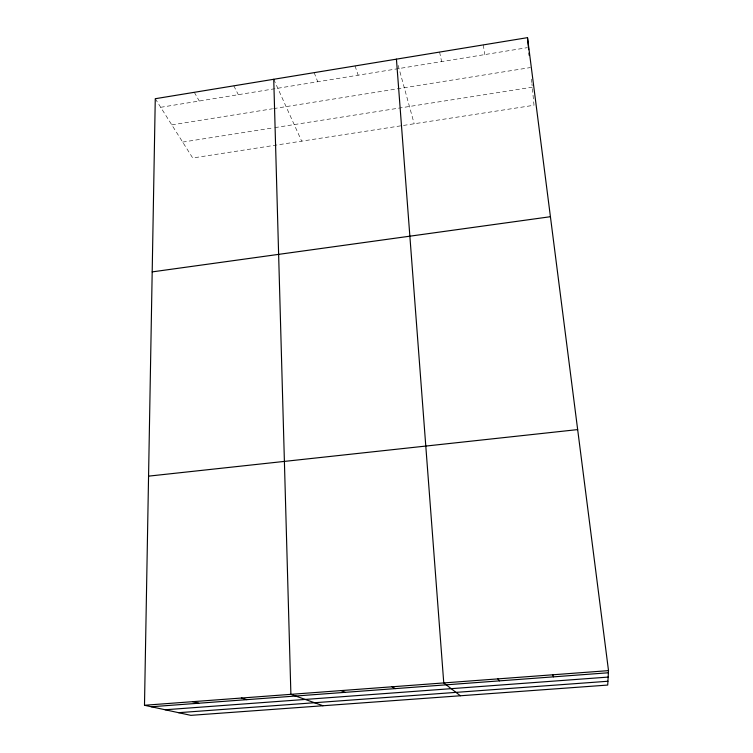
<?xml version="1.0" encoding="UTF-8"?>
<svg xmlns="http://www.w3.org/2000/svg" width="753" height="753" viewBox="0 0 753 753"><rect width="100%" height="100%" fill="white"/><g stroke="black" fill="none" stroke-linecap="round" stroke-linejoin="round"><path stroke-width="0.56" stroke-dasharray="3.77 2.82" d="M160.69 107.303L527.298 47.665M171.797 124.876L272.492 108.79M273.621 108.611L530.376 67.572M182.668 142.091L273.697 127.794M274.836 127.615L532.258 87.197M155.269 98.718L192.702 157.979L533.999 105.26L531.929 83.734M194.312 92.318L199.281 101.024M233.797 85.833L238.315 94.671M273.744 79.281L301.671 141.15M314.161 72.655L317.738 81.748M355.058 65.944L358.136 75.178M398.158 65.407L414.188 123.774M439.592 52.07L441.635 61.595M483.275 44.907L484.772 54.583M531.486 79.112L531.816 82.576"/><path stroke-width="1.13" d="M144.491 705.269L155.269 98.718L527.505 37.65L608.509 670.631L607.718 685.061L190.848 715.35L144.491 705.269L608.509 670.631M152.191 271.889L550.415 216.713M148.567 476.141L577.664 429.596M151.315 706.756L608.386 672.768M165.171 709.768L608.151 677.088M178.593 712.686L607.925 681.258M192.599 701.683L198.745 703.227M241.393 698.04L246.843 699.65M322.99 705.749L290.893 694.341L273.744 79.281M341.109 690.595L345.1 692.346M392.059 686.792L395.297 688.609M460.365 695.763L443.762 682.933L396.436 59.158M497.837 678.895L499.455 680.863M552.749 674.792L553.511 676.843M527.505 37.65L528.662 49.707M528.983 53.058L529.199 55.289"/></g></svg>
